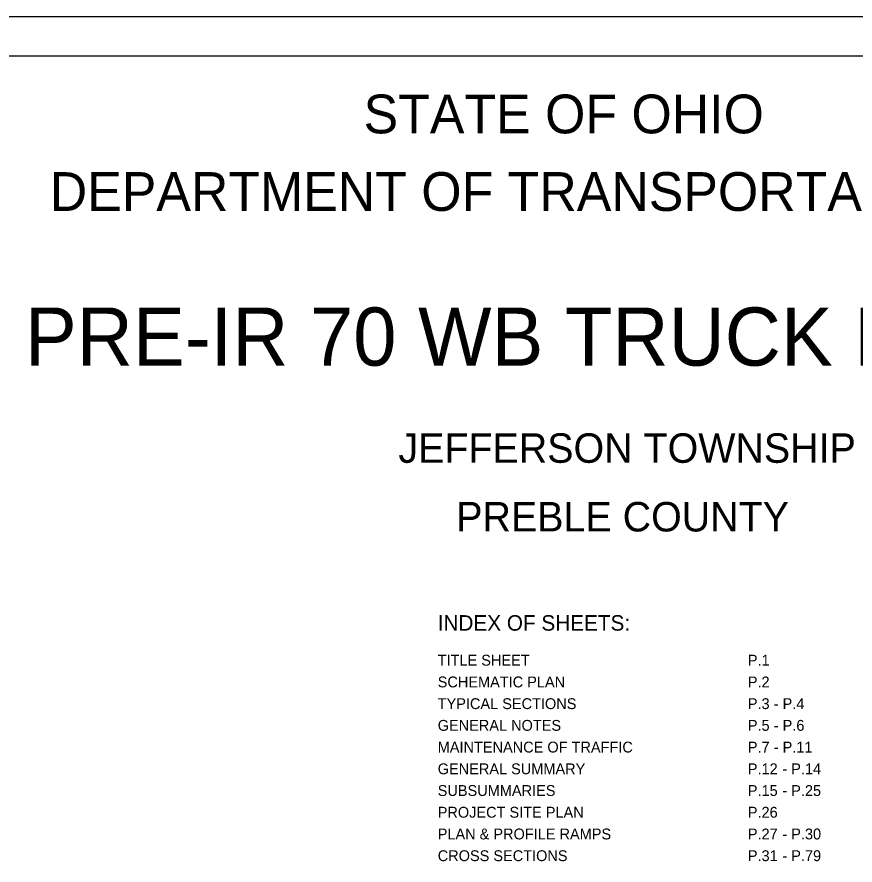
# Model space of a CAD drawing. Extents: x -21.9 to 47.3, y 14.1 to 48.7.
# Drawn here: x 9.32 to 20.13, y 37.8 to 48.73 of the extents above; entities that cross this region are included whole.
import ezdxf

# ---------------------------------------------------------------- set-up
doc = ezdxf.new("R2010")
doc.units = 0
for name, color, linetype in [('SH_Border', 7, 'Continuous'), ('SH_Cut_Line', 7, 'Continuous'), ('SH_Text', 7, 'Continuous')]:
    doc.layers.add(name, color=color, linetype=linetype)

msp = doc.modelspace()

# ---------------------------------------------------------------- linework, layer by layer
at = {"layer": 'SH_Border'}
msp.add_lwpolyline([(1.5, 48.233), (33.5, 48.233), (33.5, 27.233), (1.5, 27.233)], close=True, dxfattribs=at)
at = {"layer": 'SH_Cut_Line'}
msp.add_lwpolyline([(0, 26.733), (34, 26.733), (34, 48.733), (0, 48.733)], close=True, dxfattribs=at)

# ---------------------------------------------------------------- texts
at = {"layer": 'SH_Text'}
for s, height, p in [('STATE OF OHIO', 0.5, (13.795, 47.233)), ('DEPARTMENT OF TRANSPORTATION', 0.5, (9.747, 46.233)), ('PRE-IR 70 WB TRUCK PARKING', 0.75, (9.426, 44.238)), ('JEFFERSON TOWNSHIP', 0.38, (14.244, 42.986)), ('PREBLE COUNTY', 0.38, (14.99, 42.101)), ('INDEX OF SHEETS:', 0.2, (14.751, 40.822)), ('TITLE SHEET', 0.14, (14.751, 40.371)), ('P.1', 0.14, (18.751, 40.371)), ('SCHEMATIC PLAN', 0.14, (14.751, 40.091)), ('P.2', 0.14, (18.751, 40.091)), ('TYPICAL SECTIONS', 0.14, (14.751, 39.811)), ('P.3', 0.14, (18.751, 39.811)), ('P.4', 0.14, (19.2, 39.811)), (' - ', 0.14, (19.032, 39.811)), ('GENERAL NOTES', 0.14, (14.751, 39.531)), ('P.5', 0.14, (18.751, 39.531)), (' - ', 0.14, (19.032, 39.531)), ('P.6', 0.14, (19.2, 39.531)), ('MAINTENANCE OF TRAFFIC', 0.14, (14.751, 39.251)), ('P.7', 0.14, (18.751, 39.251)), ('P.11', 0.14, (19.2, 39.251)), (' - ', 0.14, (19.032, 39.251)), ('GENERAL SUMMARY', 0.14, (14.751, 38.971)), ('P.12', 0.14, (18.751, 38.971)), (' - ', 0.14, (19.144, 38.971)), ('P.14', 0.14, (19.311, 38.971)), ('SUBSUMMARIES', 0.14, (14.751, 38.691)), ('P.15', 0.14, (18.751, 38.691)), ('P.25', 0.14, (19.311, 38.691)), (' - ', 0.14, (19.144, 38.691)), ('PROJECT SITE PLAN', 0.14, (14.751, 38.411)), ('P.26', 0.14, (18.751, 38.411)), ('PLAN & PROFILE RAMPS', 0.14, (14.751, 38.131)), ('P.27', 0.14, (18.751, 38.131)), ('P.30', 0.14, (19.311, 38.131)), (' - ', 0.14, (19.144, 38.131)), ('CROSS SECTIONS', 0.14, (14.751, 37.851)), ('P.31', 0.14, (18.751, 37.851)), ('P.79', 0.14, (19.311, 37.851)), (' - ', 0.14, (19.144, 37.851))]:
    msp.add_text(s, height=height, dxfattribs=at).set_placement(p)

doc.saveas('drawing.dxf')
